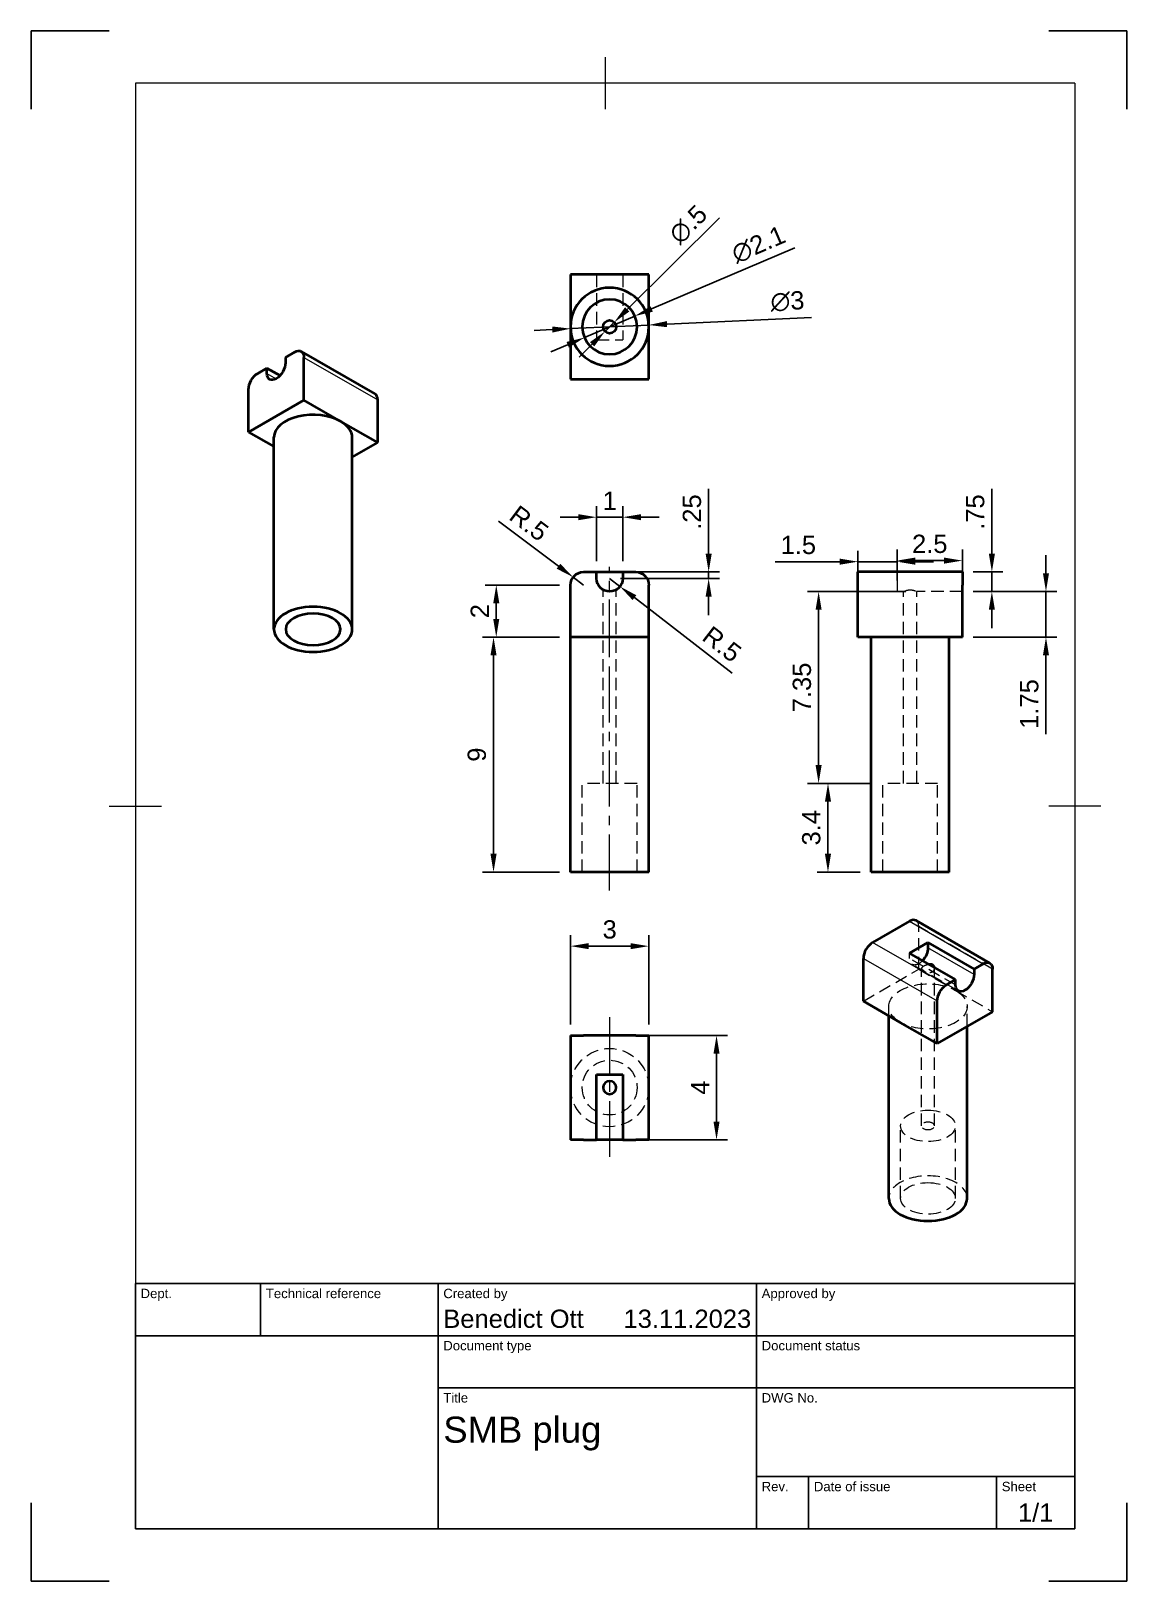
# Model space of a CAD drawing. Header units: millimetres. Extents: x 0 to 210, y 0 to 297.
import ezdxf
from ezdxf.enums import TextEntityAlignment as Align

# ---------------------------------------------------------------- set-up
doc = ezdxf.new("R2010")
doc.units = ezdxf.units.MM
doc.header["$LTSCALE"] = 0.75
doc.linetypes.add('CENTER2', pattern=[28.575, 19.05, -3.175, 3.175, -3.175])
doc.linetypes.add('HIDDEN2', pattern=[4.7625, 3.175, -1.5875])
for name, color, linetype, lineweight in [('BORDER', 7, 'Continuous', 18), ('FD_Dimensions', 7, 'Continuous', 18), ('Hidden', 7, 'HIDDEN2', 18), ('Hidden Narrow', 7, 'HIDDEN2', 18), ('Smart Centers', 7, 'CENTER2', 18), ('TITLEBLOCK', 7, 'Continuous', 25), ('Visible', 7, 'Continuous', 35), ('Visible Narrow', 7, 'Continuous', 18)]:
    doc.layers.add(name, color=color, linetype=linetype, lineweight=lineweight)
doc.styles.add('FusionTitle', font='arial.ttf')
doc.styles.get("Standard").update_dxf_attribs({"font": 'arial.ttf'})
doc.dimstyles.new('Dim-ISO-25', dxfattribs={"dimtxt": 3.5, "dimasz": 3.5, "dimexe": 2.1, "dimexo": 2.1, "dimgap": 1.4, "dimtad": 1, "dimzin": 12, "dimdsep": 46, "dimtxsty": 'Standard', "dimcen": 0, "dimazin": 3, "dimtp": 0.1, "dimtm": 0.1, "dimtfac": 0.714286, "dimtmove": 0, "dimatfit": 3, "dimfxl": 1, "dimtzin": 12, "dimarcsym": 0})

# ---------------------------------------------------------------- blocks, each defined once
blk = doc.blocks.new('ISO_A4(P)_SHEET')
at = {"layer": 'BORDER'}
for p, q in [((110, 292), (110, 282)), ((200, 287), (20, 287)), ((20, 287), (20, 10)), ((200, 287), (200, 10)), ((15, 148.5), (25, 148.5)), ((205, 148.5), (195, 148.5)), ((20, 10), (200, 10))]:
    blk.add_line(p, q, dxfattribs=at)
at = {"layer": 'Defpoints'}
for p, q in [((15, 297), (0, 297)), ((0, 297), (0, 282)), ((210, 297), (195, 297)), ((210, 282), (210, 297)), ((0, 15), (0, 0)), ((210, 0), (210, 15)), ((0, 0), (15, 0)), ((195, 0), (210, 0))]:
    blk.add_line(p, q, dxfattribs=at)
blk = doc.blocks.new('ISO_TITLEBLOCK')
at = {"layer": 'TITLEBLOCK'}
for p, q in [((0, 47), (-180, 47)), ((-180, 47), (-180, 0)), ((-156, 37), (-156, 47)), ((-122, 0), (-122, 47)), ((-61, 0), (-61, 47)), ((0, 0), (0, 47)), ((-180, 37), (0, 37)), ((-122, 27), (0, 27)), ((-61, 10), (0, 10)), ((-51, 0), (-51, 10)), ((-15, 0), (-15, 10)), ((-180, 0), (0, 0))]:
    blk.add_line(p, q, dxfattribs=at)
at = {"layer": 'TITLEBLOCK', "style": 'FusionTitle'}
for s, p in [('Dept.', (-179, 46)), ('Technical reference', (-155, 46)), ('Created by', (-121, 46)), ('Approved by', (-60, 46)), ('Document type', (-121, 36)), ('Document status', (-60, 36)), ('Title', (-121, 26)), ('DWG No.', (-60, 26)), ('Rev.', (-60, 9)), ('Date of issue', (-50, 9)), ('Sheet', (-14, 9))]:
    blk.add_text(s, height=1.8, dxfattribs=at).set_placement(p, align=Align.TOP_LEFT)
for tag, height, p in [('DEPT', 3.5, (-179, 42)), ('TECHNICAL_REFERENCE', 3.5, (-155, 42)), ('CREATED_BY', 3.5, (-121, 42)), ('APPROVED_BY', 3.5, (-60, 42)), ('DOCUMENT_TYPE', 3.5, (-121, 32)), ('DOCUMENT_STATUS', 3.5, (-60, 32)), ('TITLE_1', 5, (-121, 21.5)), ('TITLE_2', 5, (-121, 14)), ('TITLE_3', 5, (-121, 6.5)), ('DATE_OF_ISSUE', 3.5, (-50, 5))]:
    blk.add_attdef(tag, text='', height=height, dxfattribs=at).set_placement(p, align=Align.TOP_LEFT)
for tag, p in [('CREATED_DATE', (-62, 42)), ('APPROVED_DATE', (-0.99, 42))]:
    blk.add_attdef(tag, text='', height=3.5, dxfattribs=at).set_placement(p, align=Align.TOP_RIGHT)
for tag, height, p in [('DRAWING_NUMBER', 5, (-30.5, 19.75)), ('REV', 3.5, (-56, 4.85)), ('SHEET', 3.5, (-7.5, 4.85))]:
    blk.add_attdef(tag, text='', height=height, dxfattribs=at).set_placement(p, align=Align.TOP_CENTER)
blk = doc.blocks.new('*D29')
at = {"layer": 'Defpoints', "color": 0, "transparency": 16777216}
for p in [(103.875011, 192.340073), (105.874141, 190.838914)]:
    blk.add_point(p, dxfattribs=at)
at = {"layer": 'FD_Dimensions', "color": 0, "lineweight": -2, "transparency": 16777216}
for p, q in [((89.588933, 203.067582), (101.076229, 194.441697)), ((105.874141, 190.838914), (103.875011, 192.340073))]:
    blk.add_line(p, q, dxfattribs=at)
at = {"layer": 'FD_Dimensions', "color": 0, "transparency": 16777216}
blk.add_solid([(101.4265, 194.908161), (100.725959, 193.975233), (103.875011, 192.340073)], dxfattribs=at)
at = {"layer": 'FD_Dimensions', "color": 0, "transparency": 16777216, "insert": (95.428063, 202.659476), "char_height": 3.5, "attachment_point": 5, "rotation": 323.09687081}
blk.add_mtext('R.5', dxfattribs=at)
blk = doc.blocks.new('*D30')
at = {"layer": 'Defpoints', "color": 0, "transparency": 16777216}
for p in [(89.147235, 190.838914), (103.374141, 190.838914), (103.374141, 180.838914)]:
    blk.add_point(p, dxfattribs=at)
at = {"layer": 'FD_Dimensions', "color": 0, "lineweight": -2, "transparency": 16777216}
for p, q in [((101.274141, 190.838914), (87.047235, 190.838914)), ((89.147235, 184.338914), (89.147235, 187.338914)), ((101.274141, 180.838914), (87.047235, 180.838914))]:
    blk.add_line(p, q, dxfattribs=at)
at = {"layer": 'FD_Dimensions', "color": 0, "transparency": 16777216}
for points in [[(88.563901, 187.338914), (89.730568, 187.338914), (89.147235, 190.838914)], [(88.563901, 184.338914), (89.730568, 184.338914), (89.147235, 180.838914)]]:
    blk.add_solid(points, dxfattribs=at)
at = {"layer": 'FD_Dimensions', "color": 0, "transparency": 16777216, "insert": (85.990072, 185.838914), "char_height": 3.5, "attachment_point": 5, "rotation": 90}
blk.add_mtext('2', dxfattribs=at)
blk = doc.blocks.new('*D31')
at = {"layer": 'Defpoints', "color": 0, "transparency": 16777216}
for p in [(88.624141, 180.838914), (103.374141, 180.838914), (103.374141, 135.838914)]:
    blk.add_point(p, dxfattribs=at)
at = {"layer": 'FD_Dimensions', "color": 0, "lineweight": -2, "transparency": 16777216}
for p, q in [((101.274141, 180.838914), (86.524141, 180.838914)), ((88.624141, 139.338914), (88.624141, 177.338914)), ((101.274141, 135.838914), (86.524141, 135.838914))]:
    blk.add_line(p, q, dxfattribs=at)
at = {"layer": 'FD_Dimensions', "color": 0, "transparency": 16777216}
for points in [[(88.040807, 177.338914), (89.207474, 177.338914), (88.624141, 180.838914)], [(88.040807, 139.338914), (89.207474, 139.338914), (88.624141, 135.838914)]]:
    blk.add_solid(points, dxfattribs=at)
at = {"layer": 'FD_Dimensions', "color": 0, "transparency": 16777216, "insert": (85.437135, 158.338914), "char_height": 3.5, "attachment_point": 5, "rotation": 90}
blk.add_mtext('9', dxfattribs=at)
blk = doc.blocks.new('*U12')
at = {"layer": 'Smart Centers', "color": 0, "ltscale": 0.75, "transparency": 16777216}
blk.add_line((0, -26), (0, 26), dxfattribs=at)
blk = doc.blocks.new('*U13')
at = {"layer": 'Smart Centers', "color": 0, "ltscale": 0.75, "transparency": 16777216}
blk.add_line((0, -8.5), (0, 8.5), dxfattribs=at)
blk = doc.blocks.new('*U14')
at = {"layer": 'Smart Centers', "color": 0, "ltscale": 0.75, "transparency": 16777216}
blk.add_line((0, 13.5), (0, -13.5), dxfattribs=at)
blk = doc.blocks.new('*D32')
at = {"layer": 'Defpoints', "color": 0, "transparency": 16777216}
for p in [(113.374141, 203.838914), (108.374141, 193.338914), (113.374141, 193.338914)]:
    blk.add_point(p, dxfattribs=at)
at = {"layer": 'FD_Dimensions', "color": 0, "lineweight": -2, "transparency": 16777216}
for p, q in [((108.374141, 195.438914), (108.374141, 205.938914)), ((113.374141, 195.438914), (113.374141, 205.938914)), ((104.874141, 203.838914), (101.374141, 203.838914)), ((108.374141, 203.838914), (113.374141, 203.838914)), ((116.874141, 203.838914), (120.374141, 203.838914))]:
    blk.add_line(p, q, dxfattribs=at)
at = {"layer": 'FD_Dimensions', "color": 0, "transparency": 16777216}
for points in [[(104.874141, 204.422247), (104.874141, 203.255581), (108.374141, 203.838914)], [(116.874141, 204.422247), (116.874141, 203.255581), (113.374141, 203.838914)]]:
    blk.add_solid(points, dxfattribs=at)
at = {"layer": 'FD_Dimensions', "color": 0, "transparency": 16777216, "insert": (110.874141, 206.996076), "char_height": 3.5, "attachment_point": 5}
blk.add_mtext('1', dxfattribs=at)
blk = doc.blocks.new('*D33')
at = {"layer": 'Defpoints', "color": 0, "transparency": 16777216}
for p in [(110.874141, 192.088914), (112.853314, 190.561539)]:
    blk.add_point(p, dxfattribs=at)
at = {"layer": 'FD_Dimensions', "color": 0, "lineweight": -2, "transparency": 16777216}
for p, q in [((110.874141, 192.088914), (112.853314, 190.561539)), ((134.341097, 173.978913), (115.624157, 188.423215))]:
    blk.add_line(p, q, dxfattribs=at)
at = {"layer": 'FD_Dimensions', "color": 0, "transparency": 16777216}
blk.add_solid([(115.980544, 188.885022), (115.267769, 187.961408), (112.853314, 190.561539)], dxfattribs=at)
at = {"layer": 'FD_Dimensions', "color": 0, "transparency": 16777216, "insert": (132.393302, 179.498703), "char_height": 3.5, "attachment_point": 5, "rotation": 322.34176765}
blk.add_mtext('R.5', dxfattribs=at)
blk = doc.blocks.new('*D34')
at = {"layer": 'Defpoints', "color": 0, "transparency": 16777216}
for p in [(118.366017, 240.663778), (103.382264, 239.965829)]:
    blk.add_point(p, dxfattribs=at)
at = {"layer": 'FD_Dimensions', "color": 0, "lineweight": -2, "transparency": 16777216}
for p, q in [((103.382264, 239.965829), (118.366017, 240.663778)), ((149.546034, 242.116155), (121.862226, 240.826633)), ((99.886055, 239.802974), (96.389846, 239.640119))]:
    blk.add_line(p, q, dxfattribs=at)
at = {"layer": 'FD_Dimensions', "color": 0, "transparency": 16777216}
for points in [[(121.835084, 241.409334), (121.889369, 240.243931), (118.366017, 240.663778)], [(99.858912, 240.385676), (99.913197, 239.220273), (103.382264, 239.965829)]]:
    blk.add_solid(points, dxfattribs=at)
at = {"layer": 'FD_Dimensions', "color": 0, "transparency": 16777216, "insert": (144.94685, 245.190376), "char_height": 3.5, "attachment_point": 5, "rotation": 2.66693526}
blk.add_mtext('∅3', dxfattribs=at)
blk = doc.blocks.new('*D35')
at = {"layer": 'Defpoints', "color": 0, "transparency": 16777216}
for p in [(115.702006, 242.377378), (106.046275, 238.252229)]:
    blk.add_point(p, dxfattribs=at)
at = {"layer": 'FD_Dimensions', "color": 0, "lineweight": -2, "transparency": 16777216}
for p, q in [((146.348997, 255.470472), (118.920583, 243.752427)), ((106.046275, 238.252229), (115.702006, 242.377378)), ((102.827698, 236.877179), (99.609121, 235.50213))]:
    blk.add_line(p, q, dxfattribs=at)
at = {"layer": 'FD_Dimensions', "color": 0, "transparency": 16777216}
for points in [[(118.691408, 244.288857), (119.149758, 243.215998), (115.702006, 242.377378)], [(102.598523, 237.413609), (103.056873, 236.34075), (106.046275, 238.252229)]]:
    blk.add_solid(points, dxfattribs=at)
at = {"layer": 'FD_Dimensions', "color": 0, "transparency": 16777216, "insert": (139.400919, 256.074206), "char_height": 3.5, "attachment_point": 5, "rotation": 23.13327313}
blk.add_mtext('∅2.1', dxfattribs=at)
blk = doc.blocks.new('*D36')
at = {"layer": 'Defpoints', "color": 0, "transparency": 16777216}
for p in [(111.76048, 241.196224), (109.987802, 239.433382)]:
    blk.add_point(p, dxfattribs=at)
at = {"layer": 'FD_Dimensions', "color": 0, "lineweight": -2, "transparency": 16777216}
for p, q in [((131.891792, 261.215839), (114.242229, 243.664204)), ((109.987802, 239.433382), (111.76048, 241.196224)), ((107.506053, 236.965403), (105.024303, 234.497424))]:
    blk.add_line(p, q, dxfattribs=at)
at = {"layer": 'FD_Dimensions', "color": 0, "transparency": 16777216}
for points in [[(113.830899, 244.077829), (114.653559, 243.250579), (111.76048, 241.196224)], [(107.094723, 237.379028), (107.917382, 236.551778), (109.987802, 239.433382)]]:
    blk.add_solid(points, dxfattribs=at)
at = {"layer": 'FD_Dimensions', "color": 0, "transparency": 16777216, "insert": (125.928373, 259.918175), "char_height": 3.5, "attachment_point": 5, "rotation": 44.84061679}
blk.add_mtext('∅.5', dxfattribs=at)
blk = doc.blocks.new('*D37')
at = {"layer": 'Defpoints', "color": 0, "transparency": 16777216}
for p in [(115.874141, 104.542467), (115.874141, 84.542466), (131.351289, 84.542466)]:
    blk.add_point(p, dxfattribs=at)
at = {"layer": 'FD_Dimensions', "color": 0, "lineweight": -2, "transparency": 16777216}
for p, q in [((117.974141, 104.542467), (133.451289, 104.542467)), ((131.351289, 101.042467), (131.351289, 88.042466)), ((117.974141, 84.542466), (133.451289, 84.542466))]:
    blk.add_line(p, q, dxfattribs=at)
at = {"layer": 'FD_Dimensions', "color": 0, "transparency": 16777216}
for points in [[(130.767956, 101.042467), (131.934623, 101.042467), (131.351289, 104.542467)], [(130.767956, 88.042466), (131.934623, 88.042466), (131.351289, 84.542466)]]:
    blk.add_solid(points, dxfattribs=at)
at = {"layer": 'FD_Dimensions', "color": 0, "transparency": 16777216, "insert": (128.201289, 94.542466), "char_height": 3.5, "attachment_point": 5, "rotation": 90}
blk.add_mtext('4', dxfattribs=at)
blk = doc.blocks.new('*D38')
at = {"layer": 'Defpoints', "color": 0, "transparency": 16777216}
for p in [(103.374141, 121.642863), (103.374141, 104.542467), (118.374141, 104.542467)]:
    blk.add_point(p, dxfattribs=at)
at = {"layer": 'FD_Dimensions', "color": 0, "lineweight": -2, "transparency": 16777216}
for p, q in [((103.374141, 106.642467), (103.374141, 123.742863)), ((118.374141, 106.642467), (118.374141, 123.742863)), ((114.874141, 121.642863), (106.874141, 121.642863))]:
    blk.add_line(p, q, dxfattribs=at)
at = {"layer": 'FD_Dimensions', "color": 0, "transparency": 16777216}
for points in [[(106.874141, 122.226196), (106.874141, 121.059529), (103.374141, 121.642863)], [(114.874141, 122.226196), (114.874141, 121.059529), (118.374141, 121.642863)]]:
    blk.add_solid(points, dxfattribs=at)
at = {"layer": 'FD_Dimensions', "color": 0, "transparency": 16777216, "insert": (110.874141, 124.831062), "char_height": 3.5, "attachment_point": 5}
blk.add_mtext('3', dxfattribs=at)
blk = doc.blocks.new('*D39')
at = {"layer": 'Defpoints', "color": 0, "transparency": 16777216}
for p in [(178.456017, 195.523061), (165.956017, 189.588914), (178.456017, 189.588914)]:
    blk.add_point(p, dxfattribs=at)
at = {"layer": 'FD_Dimensions', "color": 0, "lineweight": -2, "transparency": 16777216}
for p, q in [((165.956017, 191.688914), (165.956017, 197.623061)), ((178.456017, 191.688914), (178.456017, 197.623061)), ((169.456017, 195.523061), (174.956017, 195.523061))]:
    blk.add_line(p, q, dxfattribs=at)
at = {"layer": 'FD_Dimensions', "color": 0, "transparency": 16777216}
for points in [[(169.456017, 196.106395), (169.456017, 194.939728), (165.956017, 195.523061)], [(174.956017, 196.106395), (174.956017, 194.939728), (178.456017, 195.523061)]]:
    blk.add_solid(points, dxfattribs=at)
at = {"layer": 'FD_Dimensions', "color": 0, "transparency": 16777216, "insert": (172.206017, 198.710067), "char_height": 3.5, "attachment_point": 5}
blk.add_mtext('2.5', dxfattribs=at)
blk = doc.blocks.new('*D40')
at = {"layer": 'Defpoints', "color": 0, "transparency": 16777216}
for p in [(158.456017, 195.313546), (158.456017, 190.838914), (165.956017, 189.588914)]:
    blk.add_point(p, dxfattribs=at)
at = {"layer": 'FD_Dimensions', "color": 0, "lineweight": -2, "transparency": 16777216}
for p, q in [((158.456017, 192.938914), (158.456017, 197.413546)), ((165.956017, 191.688914), (165.956017, 197.413546)), ((154.956017, 195.313546), (142.587122, 195.313546)), ((165.956017, 195.313546), (158.456017, 195.313546)), ((169.456017, 195.313546), (172.956017, 195.313546))]:
    blk.add_line(p, q, dxfattribs=at)
at = {"layer": 'FD_Dimensions', "color": 0, "transparency": 16777216}
for points in [[(154.956017, 195.89688), (154.956017, 194.730213), (158.456017, 195.313546)], [(169.456017, 195.89688), (169.456017, 194.730213), (165.956017, 195.313546)]]:
    blk.add_solid(points, dxfattribs=at)
at = {"layer": 'FD_Dimensions', "color": 0, "transparency": 16777216, "insert": (147.02157, 198.500552), "char_height": 3.5, "attachment_point": 5}
blk.add_mtext('1.5', dxfattribs=at)
blk = doc.blocks.new('*D41')
at = {"layer": 'Defpoints', "color": 0, "transparency": 16777216}
for p in [(178.456017, 193.338914), (184.107826, 193.338914), (178.456017, 189.588914)]:
    blk.add_point(p, dxfattribs=at)
at = {"layer": 'FD_Dimensions', "color": 0, "lineweight": -2, "transparency": 16777216}
for p, q in [((184.107826, 196.838914), (184.107826, 209.296144)), ((180.556017, 193.338914), (186.207826, 193.338914)), ((184.107826, 189.588914), (184.107826, 193.338914)), ((180.556017, 189.588914), (186.207826, 189.588914)), ((184.107826, 186.088914), (184.107826, 182.588914))]:
    blk.add_line(p, q, dxfattribs=at)
at = {"layer": 'FD_Dimensions', "color": 0, "transparency": 16777216}
for points in [[(183.524493, 196.838914), (184.691159, 196.838914), (184.107826, 193.338914)], [(183.524493, 186.088914), (184.691159, 186.088914), (184.107826, 189.588914)]]:
    blk.add_solid(points, dxfattribs=at)
at = {"layer": 'FD_Dimensions', "color": 0, "transparency": 16777216, "insert": (180.927983, 204.817529), "char_height": 3.5, "attachment_point": 5, "rotation": 90}
blk.add_mtext('.75', dxfattribs=at)
blk = doc.blocks.new('*D42')
at = {"layer": 'Defpoints', "color": 0, "transparency": 16777216}
for p in [(178.456017, 189.588914), (194.474414, 189.588914), (178.456017, 180.838914)]:
    blk.add_point(p, dxfattribs=at)
at = {"layer": 'FD_Dimensions', "color": 0, "lineweight": -2, "transparency": 16777216}
for p, q in [((194.474414, 193.088914), (194.474414, 196.588914)), ((180.556017, 189.588914), (196.574414, 189.588914)), ((194.474414, 189.588914), (194.474414, 180.838914)), ((180.556017, 180.838914), (196.574414, 180.838914)), ((194.474414, 177.338914), (194.474414, 162.250715))]:
    blk.add_line(p, q, dxfattribs=at)
at = {"layer": 'FD_Dimensions', "color": 0, "transparency": 16777216}
for points in [[(193.89108, 193.088914), (195.057747, 193.088914), (194.474414, 189.588914)], [(193.89108, 177.338914), (195.057747, 177.338914), (194.474414, 180.838914)]]:
    blk.add_solid(points, dxfattribs=at)
at = {"layer": 'FD_Dimensions', "color": 0, "transparency": 16777216, "insert": (191.287408, 168.044814), "char_height": 3.5, "attachment_point": 5, "rotation": 90}
blk.add_mtext('1.75', dxfattribs=at)
blk = doc.blocks.new('*D43')
at = {"layer": 'Defpoints', "color": 0, "transparency": 16777216}
for p in [(113.374141, 193.338914), (129.842947, 193.338914), (110.874141, 192.088914)]:
    blk.add_point(p, dxfattribs=at)
at = {"layer": 'FD_Dimensions', "color": 0, "lineweight": -2, "transparency": 16777216}
for p, q in [((129.842947, 196.838914), (129.842947, 209.296144)), ((115.474141, 193.338914), (131.942947, 193.338914)), ((129.842947, 192.088914), (129.842947, 193.338914)), ((112.974141, 192.088914), (131.942947, 192.088914)), ((129.842947, 188.588914), (129.842947, 185.088914))]:
    blk.add_line(p, q, dxfattribs=at)
at = {"layer": 'FD_Dimensions', "color": 0, "transparency": 16777216}
for points in [[(129.259613, 196.838914), (130.42628, 196.838914), (129.842947, 193.338914)], [(129.259613, 188.588914), (130.42628, 188.588914), (129.842947, 192.088914)]]:
    blk.add_solid(points, dxfattribs=at)
at = {"layer": 'FD_Dimensions', "color": 0, "transparency": 16777216, "insert": (126.655941, 204.817529), "char_height": 3.5, "attachment_point": 5, "rotation": 90}
blk.add_mtext('.25', dxfattribs=at)
blk = doc.blocks.new('*D44')
at = {"layer": 'Defpoints', "color": 0, "transparency": 16777216}
for p in [(169.706017, 189.588914), (150.910249, 152.838914), (163.206017, 152.838914)]:
    blk.add_point(p, dxfattribs=at)
at = {"layer": 'FD_Dimensions', "color": 0, "lineweight": -2, "transparency": 16777216}
for p, q in [((167.606017, 189.588914), (148.810249, 189.588914)), ((150.910249, 186.088914), (150.910249, 156.338914)), ((161.106017, 152.838914), (148.810249, 152.838914))]:
    blk.add_line(p, q, dxfattribs=at)
at = {"layer": 'FD_Dimensions', "color": 0, "transparency": 16777216}
for points in [[(150.326916, 186.088914), (151.493583, 186.088914), (150.910249, 189.588914)], [(150.326916, 156.338914), (151.493583, 156.338914), (150.910249, 152.838914)]]:
    blk.add_solid(points, dxfattribs=at)
at = {"layer": 'FD_Dimensions', "color": 0, "transparency": 16777216, "insert": (147.72205, 171.213914), "char_height": 3.5, "attachment_point": 5, "rotation": 90}
blk.add_mtext('7.35', dxfattribs=at)
blk = doc.blocks.new('*D45')
at = {"layer": 'Defpoints', "color": 0, "transparency": 16777216}
for p in [(163.206017, 152.838914), (152.706017, 135.838914), (160.956017, 135.838914)]:
    blk.add_point(p, dxfattribs=at)
at = {"layer": 'FD_Dimensions', "color": 0, "lineweight": -2, "transparency": 16777216}
for p, q in [((161.106017, 152.838914), (150.606017, 152.838914)), ((152.706017, 149.338914), (152.706017, 139.338914)), ((158.856017, 135.838914), (150.606017, 135.838914))]:
    blk.add_line(p, q, dxfattribs=at)
at = {"layer": 'FD_Dimensions', "color": 0, "transparency": 16777216}
for points in [[(152.122684, 149.338914), (153.289351, 149.338914), (152.706017, 152.838914)], [(152.122684, 139.338914), (153.289351, 139.338914), (152.706017, 135.838914)]]:
    blk.add_solid(points, dxfattribs=at)
at = {"layer": 'FD_Dimensions', "color": 0, "transparency": 16777216, "insert": (149.517818, 144.338914), "char_height": 3.5, "attachment_point": 5, "rotation": 90}
blk.add_mtext('3.4', dxfattribs=at)

msp = doc.modelspace()

# ---------------------------------------------------------------- linework, layer by layer
at = {"layer": 'Hidden'}
for p, q in [((108.374, 250.315), (108.374, 237.815)), ((113.374, 250.315), (113.374, 237.815)), ((108.374, 237.815), (113.374, 237.815))]:
    msp.add_line(p, q, dxfattribs=at)
at = {"layer": 'Hidden', "extrusion": (-1e-16, -1, -1e-16)}
for p, q in [((165.956, 192.089), (165.956, 193.339)), ((165.956, 192.089), (165.956, 189.589)), ((167.206, 189.589), (165.956, 189.589)), ((167.206, 152.839), (167.206, 189.589)), ((178.456, 189.589), (169.706, 189.589)), ((169.706, 152.839), (169.706, 189.589)), ((173.706, 152.839), (163.206, 152.839)), ((163.206, 135.839), (163.206, 152.839)), ((173.706, 135.839), (173.706, 152.839))]:
    msp.add_line(p, q, dxfattribs=at)
at = {"layer": 'Hidden', "extrusion": (-1e-16, -1, 0)}
for p, q in [((109.624, 152.839), (109.624, 189.924)), ((112.124, 152.839), (112.124, 189.924)), ((116.124, 152.839), (105.624, 152.839)), ((105.624, 135.839), (105.624, 152.839)), ((116.124, 135.839), (116.124, 152.839))]:
    msp.add_line(p, q, dxfattribs=at)
at = {"layer": 'Hidden', "extrusion": (-1e-16, -0.817547, -0.575862)}
for p, q in [((170.098, 117.225), (170.098, 125.401)), ((168.33, 119.297), (168.33, 120.319)), ((159.491, 111.117), (170.098, 117.225)), ((177.689, 113.058), (168.85, 118.148)), ((170.098, 117.225), (177.169, 113.153)), ((170.615, 87.208), (170.615, 117.385)), ((173.115, 87.208), (173.115, 117.385)), ((177.169, 113.153), (184.24, 109.081)), ((164.365, 108.31), (164.365, 110.099)), ((179.365, 106.274), (179.365, 110.099)), ((166.615, 73.31), (166.615, 87.208)), ((177.115, 73.31), (177.115, 87.208))]:
    msp.add_line(p, q, dxfattribs=at)
at = {"layer": 'Hidden'}
msp.add_circle((110.874, 94.542), 5.25, dxfattribs=at)
at = {"layer": 'Hidden', "extrusion": (0, -2.966e-13, -1)}
for start, end in [(0, 180), (180, 0)]:
    msp.add_arc((-110.874, 94.542), 7.5, start, end, dxfattribs=at)
at = {"layer": 'Hidden'}
for centre, major_axis, ratio, start_param, end_param in [((168.33, 124.383), (1.248, 2.166), 0.5780931, -0.7873319, 0), ((171.865, 87.208), (-5.25, 0), 0.5758617, -1.5707963, 4.712389), ((171.865, 73.31), (7.5, 0), 0.5758617, 0, 3.1415927), ((171.865, 73.31), (-5.25, 0), 0.5758617, -1.5707963, 4.712389)]:
    msp.add_ellipse(centre, major_axis=major_axis, ratio=ratio, start_param=start_param, end_param=end_param, dxfattribs=at)
at = {"layer": 'Hidden', "extrusion": (-1e-16, 1e-16, -1)}
msp.add_ellipse((170.098, 120.315), major_axis=(1.248, 2.166), ratio=0.5780931, start_param=1.929971, end_param=3.9289245, dxfattribs=at)
at = {"layer": 'Hidden', "extrusion": (0, 2e-16, -1)}
for major_axis in [(-7.5, 0), (7.5, 0)]:
    msp.add_ellipse((171.865, 110.099), major_axis=major_axis, ratio=0.5758617, start_param=-0.7853982, end_param=2.3561945, dxfattribs=at)
at = {"layer": 'Hidden', "extrusion": (-1e-16, -1e-16, -1)}
msp.add_ellipse((171.865, 87.208), major_axis=(-1.25, 0), ratio=0.5758617, start_param=3.1415927, end_param=9.424778, dxfattribs=at)
at = {"layer": 'Hidden'}
for points, knots in [([(167.206, 189.589), (167.206, 189.589), (167.239, 189.606), (167.367, 189.666), (167.463, 189.709), (167.682, 189.792), (167.82, 189.837), (168.127, 189.904), (168.296, 189.924), (168.616, 189.924), (168.785, 189.904), (169.092, 189.837), (169.23, 189.792), (169.449, 189.709), (169.545, 189.666), (169.673, 189.606), (169.706, 189.589), (169.706, 189.589)], [0.038439055, 0.038439055, 0.038439055, 0.038439055, 0.048035703, 0.048035703, 0.05763235, 0.05763235, 0.06725523, 0.06725523, 0.07687811, 0.07687811, 0.08650099, 0.08650099, 0.09612387, 0.09612387, 0.105720518, 0.105720518, 0.115317166, 0.115317166, 0.115317166, 0.115317166]), ([(172.107, 118.144), (172.026, 118.136), (171.944, 118.122), (171.711, 118.071), (171.545, 118.018), (171.237, 117.896), (171.095, 117.827), (170.868, 117.697), (170.772, 117.629), (170.646, 117.5), (170.615, 117.44), (170.615, 117.33), (170.646, 117.272), (170.772, 117.149), (170.868, 117.083), (171.095, 116.952), (171.237, 116.881), (171.545, 116.754), (171.711, 116.699), (172.02, 116.631), (172.186, 116.614), (172.494, 116.637), (172.636, 116.679), (172.862, 116.809), (172.959, 116.905), (173.085, 117.132), (173.115, 117.262), (173.115, 117.447), (173.108, 117.512), (173.092, 117.576)], [0.01435767, 0.01435767, 0.01435767, 0.01435767, 0.01924576, 0.01924576, 0.02884241, 0.02884241, 0.03843906, 0.03843906, 0.0480357, 0.0480357, 0.05763235, 0.05763235, 0.06725523, 0.06725523, 0.07687811, 0.07687811, 0.08650099, 0.08650099, 0.09612387, 0.09612387, 0.10572052, 0.10572052, 0.11531717, 0.11531717, 0.12491381, 0.12491381, 0.13451046, 0.13451046, 0.13939855, 0.13939855, 0.13939855, 0.13939855])]:
    msp.add_open_spline(points, degree=3, knots=knots, dxfattribs=at)
at = {"layer": 'Hidden Narrow', "extrusion": (-1e-16, -0.817547, -0.575862)}
for p, q in [((184.24, 117.257), (170.098, 125.401)), ((177.169, 114.207), (168.33, 119.297))]:
    msp.add_line(p, q, dxfattribs=at)
at = {"layer": 'Visible'}
for p, q in [((118.374, 250.315), (103.374, 250.315)), ((103.374, 250.315), (103.374, 240.315)), ((118.374, 240.315), (118.374, 250.315)), ((103.374, 240.315), (103.374, 230.315)), ((118.374, 230.315), (118.374, 240.315)), ((103.374, 230.315), (118.374, 230.315))]:
    msp.add_line(p, q, dxfattribs=at)
at = {"layer": 'Visible', "extrusion": (-1e-16, -0.817547, 0.575862)}
for p, q in [((48.747, 234.454), (50.514, 235.472)), ((51.762, 235.595), (65.904, 227.451)), ((43.443, 231.4), (45.211, 232.418)), ((45.211, 232.418), (47.713, 230.977)), ((45.211, 231.396), (45.211, 232.418)), ((48.747, 234.454), (48.747, 233.432)), ((52.282, 226.271), (52.282, 234.446)), ((41.676, 220.163), (41.676, 228.338)), ((52.282, 226.271), (41.676, 220.163)), ((59.353, 222.199), (52.282, 226.271)), ((66.424, 218.127), (66.424, 226.302)), ((41.676, 220.163), (46.55, 217.356)), ((66.424, 218.127), (59.353, 222.199)), ((46.55, 182.355), (46.55, 219.145)), ((61.55, 182.355), (61.55, 219.145)), ((61.55, 215.32), (66.424, 218.127))]:
    msp.add_line(p, q, dxfattribs=at)
at = {"layer": 'Visible', "extrusion": (-1e-16, -1, 0)}
for p, q in [((105.874, 193.339), (108.374, 193.339)), ((108.374, 193.339), (113.374, 193.339)), ((108.374, 192.089), (108.374, 193.339)), ((113.374, 193.339), (115.874, 193.339)), ((113.374, 193.339), (113.374, 192.089)), ((103.374, 180.839), (103.374, 190.839)), ((118.374, 180.839), (118.374, 190.839)), ((118.374, 180.839), (103.374, 180.839)), ((103.374, 135.839), (103.374, 180.839)), ((118.374, 135.839), (118.374, 180.839)), ((118.374, 135.839), (103.374, 135.839))]:
    msp.add_line(p, q, dxfattribs=at)
at = {"layer": 'Visible', "extrusion": (-1e-16, -1, -1e-16)}
for p, q in [((178.456, 193.339), (158.456, 193.339)), ((158.456, 190.839), (158.456, 193.339)), ((178.456, 193.339), (178.456, 190.839)), ((158.456, 180.839), (158.456, 190.839)), ((178.456, 180.839), (178.456, 190.839)), ((168.456, 180.839), (158.456, 180.839)), ((160.956, 135.839), (160.956, 180.839)), ((178.456, 180.839), (168.456, 180.839)), ((175.956, 135.839), (175.956, 180.839)), ((175.956, 135.839), (160.956, 135.839))]:
    msp.add_line(p, q, dxfattribs=at)
at = {"layer": 'Visible', "extrusion": (-1e-16, -0.817547, -0.575862)}
for p, q in [((168.33, 126.427), (161.259, 122.355)), ((183.72, 118.405), (169.578, 126.549)), ((168.33, 120.319), (171.865, 122.355)), ((171.865, 122.355), (180.704, 117.265)), ((171.865, 122.355), (171.865, 121.333)), ((159.491, 111.117), (159.491, 119.293)), ((177.169, 115.229), (168.33, 120.319)), ((180.704, 117.265), (182.472, 118.283)), ((180.704, 117.265), (180.704, 116.243)), ((184.24, 109.081), (184.24, 117.257)), ((175.401, 114.211), (177.169, 115.229)), ((177.169, 114.207), (177.169, 115.229)), ((166.562, 107.045), (159.491, 111.117)), ((173.633, 102.973), (173.633, 111.149)), ((164.365, 73.31), (164.365, 108.31)), ((173.633, 102.973), (166.562, 107.045)), ((184.24, 109.081), (173.633, 102.973)), ((179.365, 73.31), (179.365, 106.274))]:
    msp.add_line(p, q, dxfattribs=at)
at = {"layer": 'Visible', "extrusion": (0, -2.966e-13, -1)}
for p, q in [((103.374, 104.542), (105.874, 104.542)), ((103.374, 104.542), (103.374, 84.542)), ((115.874, 104.542), (105.874, 104.542)), ((115.874, 104.542), (118.374, 104.542)), ((118.374, 84.542), (118.374, 104.542)), ((108.374, 84.542), (108.374, 97.042)), ((108.374, 97.042), (113.374, 97.042)), ((113.374, 97.042), (113.374, 84.542)), ((105.874, 84.542), (103.374, 84.542)), ((105.874, 84.542), (108.374, 84.542)), ((113.374, 84.542), (108.374, 84.542)), ((113.374, 84.542), (115.874, 84.542)), ((118.374, 84.542), (115.874, 84.542))]:
    msp.add_line(p, q, dxfattribs=at)
at = {"layer": 'Visible', "extrusion": (0, 0, -1)}
for radius in [7.5, 5.25]:
    msp.add_circle((-110.874, 240.315), radius, dxfattribs=at)
at = {"layer": 'Visible'}
msp.add_circle((110.874, 240.315), 1.25, dxfattribs=at)
at = {"layer": 'Visible', "extrusion": (0, -2.966e-13, -1)}
msp.add_circle((-110.874, 94.542), 1.25, dxfattribs=at)
at = {"layer": 'Visible', "extrusion": (0, 0, -1)}
for centre, start, end in [((-105.874, 190.839), 0, 90), ((-115.874, 190.839), 90, 180), ((-110.874, 192.089), 180, 0)]:
    msp.add_arc(centre, 2.5, start, end, dxfattribs=at)
at = {"layer": 'Visible'}
msp.add_arc((172.384, 117.406), 0.728, 13.53129, 59.85763, dxfattribs=at)
at = {"layer": 'Visible', "extrusion": (0, 1e-16, -1)}
for centre, start_param, end_param in [((50.514, 233.428), -0.7834645, 0.7873319), ((43.443, 229.356), 3.9289245, 5.4997209)]:
    msp.add_ellipse(centre, major_axis=(1.248, 2.166), ratio=0.5780931, start_param=start_param, end_param=end_param, dxfattribs=at)
at = {"layer": 'Visible', "extrusion": (1e-16, 1e-16, -1)}
msp.add_ellipse((46.979, 232.414), major_axis=(1.248, 2.166), ratio=0.5780931, start_param=0.7873319, end_param=3.9289245, dxfattribs=at)
at = {"layer": 'Visible'}
for centre, major_axis, ratio, start_param, end_param in [((64.657, 225.284), (1.248, 2.166), 0.5780931, -0.7873319, 0), ((54.05, 219.145), (-7.5, 0), 0.5758617, 3.9269908, 6.2831853), ((54.05, 219.145), (7.5, 0), 0.5758617, 0, 0.7853982), ((168.33, 124.383), (1.248, 2.166), 0.5780931, 0, 0.7834645), ((161.259, 120.311), (1.248, 2.166), 0.5780931, 0.7834645, 2.3542608), ((171.865, 73.31), (7.5, 0), 0.5758617, 3.1415927, 6.2831853)]:
    msp.add_ellipse(centre, major_axis=major_axis, ratio=ratio, start_param=start_param, end_param=end_param, dxfattribs=at)
at = {"layer": 'Visible', "extrusion": (-1e-16, 0, -1)}
msp.add_ellipse((54.05, 182.355), major_axis=(-7.5, 0), ratio=0.5758617, dxfattribs=at)
at = {"layer": 'Visible', "extrusion": (-1e-16, 2e-16, -1)}
msp.add_ellipse((54.05, 182.355), major_axis=(-5.25, 0), ratio=0.5758617, dxfattribs=at)
at = {"layer": 'Visible', "extrusion": (-1e-16, 1e-16, -1)}
for centre, end_param in [((170.098, 120.315), 1.929971), ((178.937, 115.225), 3.9289245)]:
    msp.add_ellipse(centre, major_axis=(1.248, 2.166), ratio=0.5780931, start_param=0.7873319, end_param=end_param, dxfattribs=at)
at = {"layer": 'Visible', "extrusion": (-2e-16, 0, -1)}
msp.add_ellipse((182.472, 116.239), major_axis=(1.248, 2.166), ratio=0.5780931, start_param=-0.7834645, end_param=0.7873319, dxfattribs=at)
at = {"layer": 'Visible', "extrusion": (1e-16, -2e-16, -1)}
msp.add_ellipse((175.401, 112.167), major_axis=(1.248, 2.166), ratio=0.5780931, start_param=3.9289245, end_param=5.4997209, dxfattribs=at)
at = {"layer": 'Visible'}
msp.add_open_spline([(172.749, 118.036), (172.636, 118.101), (172.494, 118.14), (172.264, 118.154), (172.186, 118.151), (172.107, 118.144)], degree=3, knots=[0, 0, 0, 0, 0.00962288, 0.00962288, 0.014357675, 0.014357675, 0.014357675, 0.014357675], dxfattribs=at)
at = {"layer": 'Visible Narrow', "extrusion": (-1e-16, -0.817547, 0.575862)}
for p, q in [((52.282, 234.446), (66.424, 226.302)), ((45.211, 231.396), (46.986, 230.374))]:
    msp.add_line(p, q, dxfattribs=at)
at = {"layer": 'Visible Narrow', "extrusion": (-1e-16, -0.817547, -0.575862)}
for p, q in [((168.33, 126.427), (182.472, 118.283)), ((175.401, 114.211), (161.259, 122.355)), ((159.491, 119.293), (173.633, 111.149)), ((180.704, 116.243), (171.865, 121.333))]:
    msp.add_line(p, q, dxfattribs=at)

# ---------------------------------------------------------------- block references
at = {"layer": 'BORDER'}
msp.add_blockref('ISO_A4(P)_SHEET', (0, 0), dxfattribs=at)
at = {"layer": 'Smart Centers', "ltscale": 0.75}
for name, p in [('*U13', (110.874, 185.839)), ('*U12', (110.874, 158.339)), ('*U14', (110.874, 94.542))]:
    msp.add_blockref(name, p, dxfattribs=at)
at = {"layer": 'TITLEBLOCK'}
msp.add_blockref('ISO_TITLEBLOCK', (200, 10), dxfattribs=at).add_auto_attribs({'CREATED_DATE': '13.11.2023', 'SHEET': '1/1', 'TITLE_1': 'SMB plug', 'CREATED_BY': 'Benedict Ott'})

# ---------------------------------------------------------------- dimensions: what is measured, and where the dimension line sits
at = {"layer": 'FD_Dimensions'}
for p1, p2, picture, middle in [((109.988, 239.433), (111.76, 241.196), '*D36', (128.245, 257.589)), ((106.046, 238.252), (115.702, 242.377), '*D35', (140.691, 253.053)), ((103.382, 239.966), (118.366, 240.664), '*D34', (145.1, 241.909))]:
    dim = msp.add_diameter_dim_2p(p1=p1, p2=p2, dimstyle='Dim-ISO-25', override={"dimlfac": 0.2, "dimclrd": 0, "dimclre": 0}, dxfattribs=at)
    dim.commit()
    dim.dimension.update_dxf_attribs({"geometry": picture, "text_midpoint": middle, "dimtype": 163})
for p1, p2, distance, picture, middle in [((108.374, 193.339), (113.374, 193.339), 10.5, '*D32', (110.874, 206.996)), ((165.956, 189.589), (178.456, 189.589), 5.934, '*D39', (172.206, 198.71)), ((103.374, 180.839), (103.374, 190.839), 14.227, '*D30', (85.99, 185.839)), ((103.374, 135.839), (103.374, 180.839), 14.75, '*D31', (85.437, 158.339)), ((115.874, 104.542), (115.874, 84.542), 15.477, '*D37', (128.201, 94.542))]:
    dim = msp.add_aligned_dim(p1=p1, p2=p2, distance=distance, dimstyle='Dim-ISO-25', override={"dimlfac": 0.2, "dimclrd": 0, "dimclre": 0}, dxfattribs=at)
    dim.commit()
    dim.dimension.update_dxf_attribs({"geometry": picture, "text_midpoint": middle})
for base, p1, p2, angle, picture, middle in [((129.843, 193.339), (110.874, 192.089), (113.374, 193.339), 90, '*D43', (126.656, 204.818)), ((184.108, 193.339), (178.456, 189.589), (178.456, 193.339), 270, '*D41', (180.928, 204.818)), ((158.456, 195.314), (165.956, 189.589), (158.456, 190.839), 180, '*D40', (147.022, 198.501)), ((150.91, 152.839), (169.706, 189.589), (163.206, 152.839), 270, '*D44', (147.722, 171.214)), ((152.706, 135.839), (163.206, 152.839), (160.956, 135.839), 270, '*D45', (149.518, 144.339)), ((103.374, 121.643), (118.374, 104.542), (103.374, 104.542), 180, '*D38', (110.874, 124.831))]:
    dim = msp.add_linear_dim(base=base, p1=p1, p2=p2, angle=angle, dimstyle='Dim-ISO-25', override={"dimlfac": 0.2, "dimclrd": 0, "dimclre": 0}, dxfattribs=at)
    dim.commit()
    dim.dimension.update_dxf_attribs({"geometry": picture, "text_midpoint": middle})
for center, mpoint, override, picture, middle in [((105.874, 190.839), (103.875, 192.34), {"dimlfac": 0.2, "dimse1": 1, "dimclrd": 0, "dimclre": 0}, '*D29', (93.519, 200.117)), ((110.874, 192.089), (112.853, 190.562), {"dimlfac": 0.2, "dimse1": 1}, '*D33', (130.451, 176.981))]:
    dim = msp.add_radius_dim(center=center, mpoint=mpoint, dimstyle='Dim-ISO-25', override=override, dxfattribs=at)
    dim.commit()
    dim.dimension.update_dxf_attribs({"geometry": picture, "text_midpoint": middle, "dimtype": 164})
dim = msp.add_linear_dim(base=(194.474, 189.589), p1=(178.456, 180.839), p2=(178.456, 189.589), angle=90, dimstyle='Dim-ISO-25', override={"dimlfac": 0.2}, dxfattribs=at)
dim.commit()
dim.dimension.update_dxf_attribs({"geometry": '*D42', "text_midpoint": (194.474, 168.045), "dimtype": 161})

doc.saveas('drawing.dxf')
